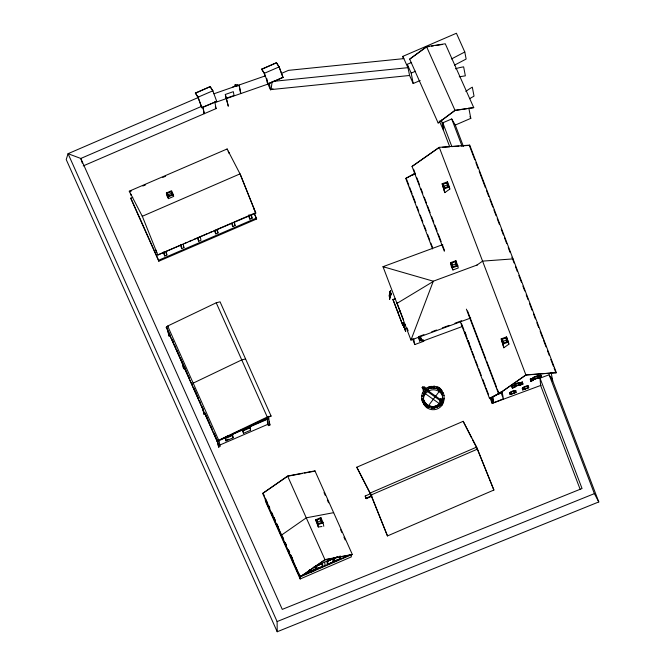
<?xml version="1.0" encoding="UTF-8"?>
<svg xmlns="http://www.w3.org/2000/svg" width="665" height="665" viewBox="0 0 665 665"><rect width="100%" height="100%" fill="white"/><g stroke="black" fill="none" stroke-linecap="round" stroke-linejoin="round"><path stroke-width="1" d="M389.748 297.172L389.781 297.779L390.064 295.41M389.973 295.759L390.488 293.764L390.53 294.828L390.704 294.221M389.682 291.802L390.937 294.695M390.064 292.592L390.604 290.447L390.546 293.531M390.089 292.035L390.023 292.509M422.716 386.955L422.134 387.72L422.699 386.939L443.372 401.66L442.765 402.4M390.571 292.06L389.648 297.679L389.075 295.717L389.956 292.733M431.568 408.086L437.354 407.196L441.942 403.613L439.906 405.808L434.536 408.127L431.585 408.202L431.751 406.498L429.307 405.933C428.958 409.756 425.193 405.002 424.004 404.071L425.292 403.065C429.149 407.903 436.897 407.703 440.646 402.791M441.751 390.338L437.055 386.997L434.17 386.207L434.004 387.911L436.448 388.485L437.03 386.88C441.095 386.473 445.999 397.886 440.446 391.228L441.726 390.222L441.244 390.737M272.143 81.487L271.096 89.576L409.59 75.486L413.181 83.524L420.172 80.507M390.463 290.672L390.156 292.783M403.347 323.963L402.915 322.774L403.713 325.027L403.638 324.021M390.014 292.849L389.856 293.398L389.707 292.75M389.732 292.359L389.665 292.866L389.748 292.292M390.347 291.686L390.588 290.58M390.056 296.299L389.79 297.363M389.79 292.035L390.347 291.104M390.712 293.863L390.879 293.157L390.762 293.972M390.255 293.29L389.923 294.529M389.856 292.168L390.122 291.253M390.413 291.86L390.721 290.896M423.289 396.282L423.879 393.78L422.358 393.215L421.66 396.116L423.289 396.282L422.3 396.182M423.314 395.451L423.738 393.838L426.182 390.43M442.466 398.127L442.433 395.675L444.054 395.426L444.12 398.41L442.466 398.127L442.042 400.696L442.458 399.075M444.095 398.293L443.397 401.203L441.851 400.513M510.412 393.007L510.462 392.807A2.594 0.615 -20.8 0 1 512.732 391.477A2.594 0.615 -20.8 0 1 515.167 391.07L515.516 392.4L510.637 394.204L510.271 392.641M519.814 384.586L514.801 386.024L515.009 387.146L512.358 388.127L512.017 386.315L512.707 386.082A2.826 0.673 -20.8 0 1 514.793 385.999L514.768 384.993A2.594 0.615 -20.8 0 1 517.029 383.672A2.594 0.615 -20.8 0 1 519.465 383.256L519.814 384.586L514.294 386.54M522.989 388.36L523.047 388.152A2.594 0.615 -20.8 0 1 525.308 386.831A2.594 0.615 -20.8 0 1 527.744 386.423L528.093 387.753L523.214 389.549L522.848 387.994M537.312 377.703L533.388 379.574L533.214 378.177A2.594 0.615 -20.8 0 1 535.483 376.856A2.594 0.615 -20.8 0 1 537.918 376.44L538.126 377.404M404.229 326.557L405.209 329.798L402.965 322.899M477.395 264.903L433.297 281.195L410.953 340.089L470.737 318.003M411.377 339.308L410.953 340.089L383.007 266.69L442.79 244.604M425.11 391.627L423.264 396.165L423.322 398.734L421.685 398.875L422.508 401.743L421.685 398.875M434.004 387.911C429.74 387.429 425.55 389.865 423.904 393.896L422.982 393.547M442.782 402.358L443.339 401.677M235.435 84.846L235.069 84.571L236.358 86.192L238.178 85.768M424.968 387.338L423.763 388.925L424.42 392.358L425.625 390.771L424.968 387.338L423.996 386.648L422.79 388.235L423.447 391.668L424.42 392.358M425.201 404.411L426.531 405.65L426.149 406.165L427.105 404.761L425.168 403.289L423.148 398.767M436.448 388.485C440.554 391.943 439.515 385.85 439.241 388.875M438.651 389.657C441.227 389.258 443.779 399.881 441.743 393.323M427.994 406.298L439.149 391.577L438.759 389.515L436.514 388.318L431.452 387.803M441.061 404.204L440.405 400.771L441.61 399.183L440.637 398.493L439.432 400.081L440.089 403.514L441.061 404.204L442.267 402.616L441.61 399.183M442.042 402.109L443.006 400.837L443.364 401.81C442.366 404.869 441.743 400.737 442.4 403.081M442.242 402.242L443.198 400.97M232.684 87.007L235.876 85.91M440.629 402.674L436.706 405.741L434.278 406.44L434.536 408.127M439 404.702L440.787 402.89M166.225 327.321L167.663 326.025L216.225 302.791L220.057 301.819L271.096 416.049L217.264 441.552L166.225 327.321L168.079 326.44M217.264 441.552L218.702 440.247L267.264 417.022L271.096 416.049M235.984 86.068L235.402 86.267L235.21 85.585M236.183 85.935C239.383 83.832 236.665 86.3 237.804 85.012M427.121 404.869L423.996 400.978L422.491 401.627L424.029 404.187L424.536 403.788M438.634 389.54L440.604 391.236M460.172 321.353L489.59 398.618L492.624 396.664L493.63 401.934L492.341 402.408L491.285 398.127M409.673 59.135L426.564 46.675L445.276 43.782L473.738 107.622L455.026 110.515L438.144 122.975L409.673 59.135L426.606 46.907L429.557 46.45M473.738 107.622L454.985 110.282L438.144 122.975M444.345 251.287L412.042 166.45L439.274 147.356L469.723 145.136L556.356 372.666L525.94 375.068L498.675 393.979L466.373 309.134M444.794 192.609L449.806 189.101L449.39 186.948L447.437 181.803L442.134 183.764L444.794 192.609L442.134 183.764M476.813 265.169L482.59 261.121L513.039 258.901L512.624 259.126L511.884 257.197M503.854 347.72L508.866 344.212L508.451 342.051L506.497 336.914L501.194 338.876L503.854 347.72L501.194 338.876M498.675 393.979L525.907 374.885L556.356 372.666M262.642 493.438L287.637 476.015L314.969 470.87L352.317 554.46L351.818 554.801L325.027 559.83L299.99 577.029L262.642 493.438L287.679 476.24L302.558 473.447M299.99 577.029L324.986 559.606L352.317 554.46M235.452 85.295L235.078 85.627L235.551 85.436M314.47 471.211L314.969 470.87M412.441 175.302L414.104 174.28M396.98 303.39L433.339 281.42M235.651 85.162L237.363 85.178M431.477 387.978L431.219 386.29L425.849 388.601L428.376 387.105L434.17 386.207M426.772 389.823L429.05 388.676L428.401 387.221M436.797 406.007L438.268 405.143M469.581 98.669L474.037 96.142L472.316 87.165A13.89 3.15 -30.6 0 0 465.832 91.438M432.591 248.926L405.75 178.428L414.652 173.457M405.75 178.428L414.827 173.64M489.59 398.618L501.161 392.159M490.08 398.618L502.1 391.918L493.48 396.232M469.723 145.136L469.307 145.361L474.81 159.816M451.518 58.944L464.793 51.995L456.414 33.25L402.857 56.359L403.239 58.37M454.627 65.079L466.14 59.052L464.793 51.995M193.183 383.131L241.744 359.906L245.576 358.934M195.36 93.025L210.19 86.633L212.842 90.806L216.715 101.379L201.894 107.772L198.062 97.423L195.36 93.025L198.02 97.198L201.894 107.772M195.41 93.25L210.19 86.633M261.661 69.135L276.482 62.743L279.142 66.907L283.016 77.489L268.195 83.881L264.313 73.308L261.661 69.135L264.362 73.532M261.702 69.359L276.482 62.743M198.02 97.198L212.842 90.806M198.727 97.323L68.054 153.69L66.217 159.55L277.205 631.75L598.783 501.942L551.26 377.146M235.776 85.344L236.74 85.004M264.313 73.308L279.142 66.907M201.62 106.342L80.798 158.461L68.054 153.69L277.114 621.567L277.205 631.75M201.852 107.547L216.715 101.379M281.328 73.458L288.519 70.349L403.863 58.62M282.974 77.265L268.195 83.881M83.208 165.918L216.1 108.586L214.803 101.795M266.989 81.862L270.539 89.817L272.974 88.761M409.59 75.486L407.271 64.314L411.635 62.427M131.412 190.946L129.517 191.769L129.284 191.179L227.122 148.977L240.123 174.08L255.784 213.116L157.763 254.978M142.817 186.034L145.66 184.804M162.759 177.43L165.61 176.2M413.181 83.524L411.194 73.108L415.559 71.222M254.338 213.307L256.64 218.993L158.802 261.204L131.055 199.093L130.872 198.145L132.776 197.322M166.383 192.958L171.578 190.722L173.341 194.67L173.681 196.399L168.494 198.644L166.973 195.934L166.383 192.958L168.494 198.644M167.381 193.199L171.088 191.603L172.343 194.429L168.644 196.025L167.381 193.199L168.561 196.815M167.721 194.936L171.429 193.332L171.088 191.603M168.154 196.906L173.341 194.67M129.284 191.179L142.285 216.291L240.082 173.856L255.784 213.116M449.548 146.317L443.405 130.182L442.799 122.809L451.71 118.96L455.284 125.062L463.372 146.317M455.284 125.062L470.795 118.362L468.85 108.171M158.711 254.57L182.459 244.329M184.355 243.506L187.206 242.276M189.109 241.462L191.952 240.231M193.856 239.408L207.156 233.673M209.051 232.85L211.902 231.628M213.806 230.805L231.852 223.016M233.748 222.201L255.593 212.775M163.349 251.993L164.654 255.934L166.873 254.978L166.192 251.395M180.398 244.637L181.703 248.577L183.922 247.621L183.241 244.038M197.788 239.076L198.744 241.229L200.971 240.265L200.29 236.69M214.828 231.719L215.793 233.872L218.02 232.916L217.33 229.334M231.877 224.371L232.841 226.516L235.061 225.56L234.379 221.977M248.926 217.014L249.89 219.167L252.11 218.203L251.428 214.629M158.802 261.204L158.619 260.248L256.457 218.045M167.09 327.887L169.001 336L170.489 335.36M181.761 360.945L183.607 368.676L185.086 368.036M225.493 436.938L228.336 435.716M233.074 433.671L268.668 418.318M221.778 438.958L268.743 418.701M225.26 437.936L232.376 434.868L232.609 435.392L233.074 437.819L225.959 440.887L225.26 437.936L225.959 440.887M242.792 430.371L249.907 427.304L250.14 427.836L250.605 430.255L243.49 433.322L242.792 430.371L243.49 433.322M225.493 438.459L232.609 435.392M243.024 430.903L250.14 427.836M225.718 440.355L228.386 439.208M219.026 445.384L268.17 424.187M216.807 439.39L218.652 447.113L220.132 446.481L218.935 440.18M267.82 424.204L268.461 425.633L269.94 424.993L268.286 416.307M356.773 467.221L463.181 421.319L476.647 447.113L493.879 490.03L387.471 535.932L370.796 494.652L356.773 467.221L371.12 494.993L387.471 535.932M276.773 523.679L278.876 529.357M370.23 493.014L476.647 447.113M371.893 496.206L366.257 498.634L365.309 496.514L365.218 496.015L370.846 493.58M371.12 494.993L477.528 449.091M321.96 526.522L318.302 526.979L315.642 519.806L320.838 517.561L323.082 522.59L323.788 526.298M366.257 498.634L366.166 498.127L371.793 495.699M367.72 497.711L366.166 498.384L366.024 497.628M316.706 520.196L320.414 518.6L322.018 522.191L318.311 523.787L316.706 520.196L317.122 522.357L320.821 520.753L320.414 518.6M318.302 526.979L317.887 524.826L323.082 522.59M315.243 566.173L334.794 557.736M316.05 565.99L322.442 563.488L316.149 566.206L316.706 569.165L316.149 566.206M333.68 561.584L327.471 564.519L326.814 561.351L333.115 558.633L333.772 561.8L333.115 558.633M340.114 555.857L340.68 558.816L334.379 561.534L333.722 558.359L337.321 556.813M313.739 567.237L315.443 566.248M333.207 558.849L326.814 561.351M337.413 557.021L333.722 558.359M313.24 567.619L314.969 566.871L315.476 569.506L311.852 570.637M317.039 568.409L316.69 566.139L321.719 563.538M332.716 559.223L333.223 561.85L328.036 564.095L327.529 561.46L332.558 558.866M334.778 560.745L334.437 558.475L337.895 556.979M317.903 568.035L322.384 566.53L321.885 563.895M336.507 559.996L340.131 558.866L339.79 557.112M309.707 571.925C325.335 562.923 307.953 577.154 309.325 569.947M316.615 568.949L323.007 566.447L322.35 563.272M340.206 556.63L340.58 558.6L334.379 561.534M300.987 576.015L349.416 555.125M299.807 577.037L350.987 554.967L351.353 556.888L300.173 578.966L265.643 501.693L265.277 499.764L299.807 577.037L300.173 578.966M403.763 325.8L403.497 324.587M521.676 382.234L522.357 381.959L522.873 384.212L520.221 385.193L519.831 383.605A2.826 0.673 -20.8 0 1 521.676 382.234L522.183 384.461L522.017 384.029M522.524 382.4L521.842 382.674A2.826 0.673 -20.8 0 0 520.005 384.046L520.221 385.193M540.121 375.417L540.803 375.143L541.318 377.396L538.667 378.377L538.284 376.789A2.826 0.673 -20.8 0 1 540.121 375.417L540.637 377.654L540.47 377.213M540.977 375.584L540.296 375.858A2.826 0.673 -20.8 0 0 538.451 377.23L538.667 378.377M277.114 621.567L594.369 493.638L598.783 501.942M443.173 184.222L446.963 182.817L448.36 186.491L444.569 187.887L443.173 184.222L443.58 186.375L447.37 184.978L446.963 182.817M444.087 188.902L449.39 186.948M450.579 262.658L455.882 260.697L457.836 265.834L458.252 267.987L452.948 269.948L451.286 266.366L450.579 262.658L452.948 269.948M451.618 263.107L455.4 261.711L456.797 265.377L453.015 266.781L451.618 263.107L452.025 265.269L455.816 263.864L455.4 261.711M452.533 267.796L457.836 265.834M405.209 324.661L402.849 325.534L393.007 299.699L395.301 298.444M393.007 299.699L394.586 299.117M402.849 325.534L405.135 324.279M419.116 336.448L423.962 334.661M431.701 331.802L436.539 330.015M442.35 327.87L449.124 325.368M454.926 323.215L461.71 320.713M421.028 338.31L419.174 338.992L419.008 338.551L420.862 337.87L421.028 338.31L421.144 338.917L419.291 339.599L419.565 341.02L421.419 340.339L421.253 339.898L419.399 340.58L419.565 341.02M419.125 339.158L420.978 338.477L420.862 337.87M412.558 338.784L414.76 344.57L423.696 341.27L423.389 340.106L421.502 340.779L421.336 340.339L422.35 339.965L422.516 340.405M422.441 340.455L422.608 340.896L423.555 340.547M423.696 341.27L423.53 340.829L462.242 326.532M502.233 339.333L506.015 337.928L507.42 341.602L503.629 342.999L502.233 339.333L503.339 343.323M502.64 341.486L506.431 340.089L506.015 337.928M503.147 344.013L508.451 342.051M532.74 379.723L538.883 377.703L532.823 379.939M514.377 386.756L520.437 384.52M512.191 387.687L513.048 387.87L512.54 385.642L511.851 385.875L512.358 388.127M520.712 384.511L522.707 383.772L522.357 381.959M530.645 380.87L531.493 381.053L530.986 378.826L530.296 379.058L530.811 381.311L533.463 380.33L533.164 378.377M538.5 377.936L539.814 377.454M580.146 489.315L540.612 385.484L540.022 378.144L549.115 374.786L552.731 381.003L551.094 372.383M510.072 394.569L516.131 392.325L515.791 390.754A3.234 0.765 -20.8 0 0 512.615 391.111A3.234 0.765 -20.8 0 0 509.731 392.99L510.072 394.569L516.131 392.325M522.657 389.923L528.717 387.678L528.376 386.107A3.234 0.765 -20.8 0 0 525.192 386.465A3.234 0.765 -20.8 0 0 522.308 388.343L522.657 389.923L528.717 387.678M503.413 398.817L492.125 403.397L541.144 385.284M213.964 93.773L239.034 85.02L240.672 93.607L214.637 102.693M265.227 75.893L239.192 84.979L240.83 93.566L267.829 84.139L266.731 78.412M226.034 98.295L234.047 95.502L233.315 91.67L225.302 94.463L228.303 106.217L225.335 94.613M530.811 381.311L530.462 379.499L531.152 379.266A2.826 0.673 -20.8 0 1 533.247 379.183M422.15 387.737L440.405 400.771M428.983 388.518L430.629 388.044M422.45 401.544L423.996 400.978M434.328 406.722L435.974 406.249M412.042 166.45L439.274 147.356L525.94 375.068M281.86 535.125L281.32 535.234L306.307 517.811L333.647 512.665M304.545 473.073L313.473 471.394M431.527 46.143L433.497 45.835M435.467 45.536L442.358 44.472M459.266 76.783L465.35 75.843L463.638 66.857A13.89 3.333 -8.6 0 0 455.45 68.811M273.157 81.379L407.911 67.672L402.857 56.359M442.408 147.314L449.648 146.79M451.718 146.633L458.958 146.109M461.028 145.959L468.268 145.436M236.632 85.577L235.95 85.27M429.266 406.207L430.928 406.589M431.585 408.202L426.124 406.049M433.297 281.195L383.007 266.69L383.904 267.164M427.013 405.01L428.518 405.808M443.364 401.81L443.006 400.837M441.178 401.286L442.832 402.458M425.126 391.735L425.376 393.697L439.607 403.821M441.967 403.722L441.444 403.356L441.843 405.451M403.198 323.398L403.564 324.013M537.777 376.074L538.035 376.573M515.026 390.696L515.284 391.203M425.849 388.601L426.888 389.956M235.21 84.945L236.133 86.284M276.532 62.967L279.184 67.14L283.016 77.489M210.231 86.857L212.883 91.03M403.364 324.362L403.722 325.227M493.879 490.03L477.212 448.75L472.499 439.723M471.56 437.919L463.181 421.319M390.247 292.916L390.995 294.445L390.671 295.617L390.588 294.645M389.624 292.035L390.097 293.007M403.78 324.969L404.353 326.523M469.997 116.575L470.795 118.362M426.564 46.675L454.985 110.282M439.266 120.922L443.405 130.182L441.46 119.991M407.271 64.314L411.194 73.108M215.31 106.824L216.1 108.586M228.153 151.105L229.117 153.258L229.026 152.775M254.62 210.34L253.565 207.704M254.52 214.263L256.64 218.993M251.146 216.05L252.11 218.203M365.218 496.015L366.166 498.127M234.421 224.122L235.061 225.56M217.056 230.763L218.02 232.916M324.013 492.574L325.26 495.358M327.33 500.005L328.577 502.79M340.613 529.722L341.86 532.507M343.93 537.154L345.177 539.938M320.821 520.753L322.026 523.446M315.642 519.806L317.887 524.826M216.225 302.791L267.264 417.022M269.94 424.993L268.968 421.818M183.282 246.183L183.922 247.621M250.364 429.723L250.605 430.255M310.123 571.385L309.948 569.988M165.918 252.825L166.873 254.978M130.323 193.307L131.279 195.46L131.188 194.978M156.79 252.542L155.735 249.907M263.19 493.33L264.437 496.115M265.26 497.977L267.754 503.546M268.585 505.408L269.832 508.193M271.902 512.831L273.149 515.624M273.905 517.245L275.135 520.013M277.189 524.594L278.419 527.362M282.692 536.988L283.523 538.841M285.185 542.557L286.432 545.342M288.502 549.988L289.749 552.773M290.572 554.56L293.066 560.204M299.292 574.136L300.538 576.921M265.917 500.005L267.164 502.798M267.995 504.66L269.666 508.393M271.328 512.117L272.16 513.979M273.839 517.611L275.077 520.504M276.324 523.297L279.001 529.149M279.242 529.822L283.822 540.071M285.069 542.873L286.316 545.666M288.012 549.315L288.818 551.26M290.48 554.984L292.425 559.19M292.982 560.578L295.06 565.233M295.892 567.095L300.056 576.422M130.872 198.145L158.619 260.248M273.531 517.412L274.761 520.171M287.737 549.199L288.967 551.958L288.635 550.204M290.198 554.718L292.259 559.323L291.927 557.569M233.074 437.819L232.376 434.868M167.663 326.025L218.702 440.247M168.835 332.018L170.099 334.836M172.119 339.142L173.374 341.96M174.288 344.212L175.959 347.961M176.799 349.84L179.317 355.467M180.157 357.346L181.412 360.156M182.252 362.034L184.687 367.279M184.762 367.662L187.281 373.289M188.12 375.168L189.375 377.986M191.47 382.674L192.235 384.162M193.565 387.354L196 392.599M196.075 392.982L198.594 398.609M199.434 400.488L200.689 403.298M204.878 412.682L207.322 417.928M207.397 418.31L209.907 423.938M210.747 425.816L212.002 428.626M214.022 432.94L215.285 435.75M215.36 436.132L217.031 439.881M169.916 335.459L182.617 363.888M184.313 367.679L203.365 410.322M205.053 414.112L218.602 444.436M171.429 193.332L172.268 195.219M403.871 326.374L404.112 327.072L403.879 326.49M403.53 325.459L403.788 326.141M404.27 326.723L403.813 325.534M142.244 216.059L157.946 255.327M403.322 323.522L403.663 324.395M227.122 148.977L227.355 149.567M403.032 322.982L403.697 324.836M404.445 327.604L405.185 329.906L404.686 328.485M475.907 162.709L478.11 168.494M479.216 171.387L485.458 187.779M486.556 190.672L488.758 196.458M489.864 199.35L492.798 207.056M493.896 209.949L496.098 215.734M497.204 218.627L499.407 224.413M501.244 229.234L503.447 235.019M504.544 237.912L506.747 243.698M508.218 247.555L510.055 252.376M512.989 260.09L514.087 262.983M515.558 266.831L517.395 271.653M518.858 275.51L521.435 282.259M522.898 286.116L524.735 290.938M526.206 294.795L528.043 299.616M529.506 303.473L532.075 310.223M533.546 314.079L535.383 318.901M536.846 322.758L538.683 327.571M540.155 331.428L542.723 338.177M543.455 340.106L546.023 346.856M547.495 350.713L549.332 355.534M550.803 359.391L553.371 366.141M554.103 368.069L555.94 372.89M451.71 118.96L461.976 145.926M549.115 374.786L594.369 493.638M541.318 377.396L540.803 375.143M442.799 122.809L451.843 146.558M540.022 378.144L582.05 488.517L282.276 609.389L80.798 158.461L82.302 163.116M533.463 380.33L533.072 378.742A2.826 0.673 -20.8 0 0 530.986 378.826M530.296 379.058L530.462 379.499M528.376 386.107L528.459 386.323A3.234 0.765 -20.8 0 0 525.284 386.681A3.234 0.765 -20.8 0 0 522.391 388.568L522.308 388.343M447.844 183.964L449.806 189.101M508.866 344.212L506.497 336.914M447.37 184.978L448.069 186.807M506.431 340.089L507.129 341.918M522.707 383.772L522.873 384.212M515.009 387.146L514.627 385.559A2.826 0.673 -20.8 0 0 512.54 385.642M515.791 390.754L515.874 390.97A3.234 0.765 -20.8 0 0 512.698 391.328A3.234 0.765 -20.8 0 0 509.814 393.215L509.731 392.99M511.851 385.875L512.017 386.315M455.816 263.864L456.514 265.701M500.828 392.034L503.488 399.2L502.05 391.668M413.58 169.243L415.417 174.064M416.889 177.921L419.457 184.671M420.92 188.528L422.757 193.34M424.228 197.197L426.431 202.983M427.529 205.876L430.105 212.625M431.568 216.482L433.771 222.268M434.877 225.161L437.08 230.946M438.177 233.839L441.111 241.553M442.217 244.446L444.42 250.231M467.545 310.971L485.899 359.175M486.63 361.103L496.547 387.13M497.279 389.058L499.116 393.88M493.147 400.687L493.63 401.934M464.91 331.935L466.015 334.828M468.218 340.621L469.324 343.522M489.914 397.603L492.125 403.397M406.24 178.428L408.817 185.186M409.549 187.114L412.125 193.881M412.857 195.809L415.434 202.567M416.905 206.433L418.742 211.262M420.214 215.128L422.79 221.886M424.262 225.751L426.099 230.572M427.57 234.437L429.773 240.231M430.878 243.132L432.715 247.962M461.402 323.29L463.971 330.048M464.71 331.976L467.279 338.743M468.019 340.671L471.327 349.366M472.059 351.295L474.635 358.053M475.375 359.989L477.944 366.748M478.684 368.676L481.252 375.442M482.724 379.299L485.3 386.066M486.032 387.994L488.609 394.752M420.978 338.477L421.144 338.917M407.038 327.92L408.127 330.763M403.788 324.636L403.979 325.318L403.746 324.512M404.578 327.936L403.846 326.025L403.996 326.656M403.788 326.257L403.489 325.06M392.932 299.317L402.774 325.152M403.613 324.138L403.913 326.972M403.697 324.744L403.547 324.287M403.788 325.085L403.996 325.609L403.888 324.952M443.239 392.674L444.054 395.426M423.306 398.626L424.012 401.086M404.835 329L404.993 329.624M405.118 329.732L405.675 331.519L405.035 329.308M403.655 325.892L403.813 326.507M202.991 107.871L204.238 113.707L202.941 106.907M492.383 396.648L492.956 399.673M491.377 397.362L492.341 402.408M447.437 181.803L447.711 183.241M455.882 260.697L456.232 262.55M439.889 405.692L438.892 404.569M437.354 407.196L436.722 405.85M423.389 340.106L423.53 340.829M422.35 339.965L422.608 340.896M421.419 340.339L421.502 340.779M421.253 339.898L421.336 340.339M418.734 336.681L419.174 338.992M418.717 337.014L419.008 338.551M423.813 390.804L422.358 393.215M426.531 405.65L426.93 407.753M413.672 338.851L414.76 344.57M403.48 319.79L396.847 302.558M404.037 326.897L404.27 327.862L403.713 325.168M400.131 310.987L397.928 312.617M390.721 292.766L390.829 293.315M269.242 83.017L270.539 89.817M264.487 73.483L265.036 76.392M320.838 517.561L321.187 519.415M325.027 559.83L287.679 476.24M324.553 562.158L325.202 565.574M249.034 214.687L249.89 219.167M315.534 566.464L316.099 569.423M309.425 570.163L309.799 572.133M232.16 222.941L232.841 226.516M268.269 418.135L268.602 419.889M267.189 418.958L268.461 425.633M267.305 421.502L267.646 423.297M292.01 557.17L292.575 560.13M285.908 544.086L286.291 546.056M198.004 96.4L198.369 98.345M215.111 230.29L215.793 233.872M249.907 427.304L250.215 428.917M198.062 237.646L198.744 241.229M181.013 245.003L181.703 248.577M217.455 440.82L218.652 447.113M202.85 408.144L204.047 414.436L202.21 406.706M163.972 252.351L164.654 255.934M182.401 362.383L183.607 368.676M167.804 329.699L169.001 336M390.862 293.598L390.887 294.221M389.831 297.588L389.64 299.425L390.039 296.831M421.635 395.999L421.701 398.983M423.538 400.82A9.859 9.568 -10.8 0 1 442.316 395.426M443.929 398.634A10.673 10.357 -10.8 0 1 434.386 409.665A10.673 10.357 -10.8 0 1 422.74 400.987M514.843 384.387A2.594 0.615 -20.8 0 1 515.209 384.121M538.625 376.348L538.542 376.124A3.234 0.765 -20.8 0 0 535.367 376.481A3.234 0.765 -20.8 0 0 532.482 378.368L532.565 378.584A3.234 0.765 -20.8 0 1 535.45 376.706A3.234 0.765 -20.8 0 1 538.625 376.348M520.18 383.165L520.096 382.94A3.234 0.765 -20.8 0 0 516.921 383.298A3.234 0.765 -20.8 0 0 514.037 385.185L514.12 385.401A3.234 0.765 -20.8 0 1 517.004 383.522A3.234 0.765 -20.8 0 1 520.18 383.165"/></g></svg>
